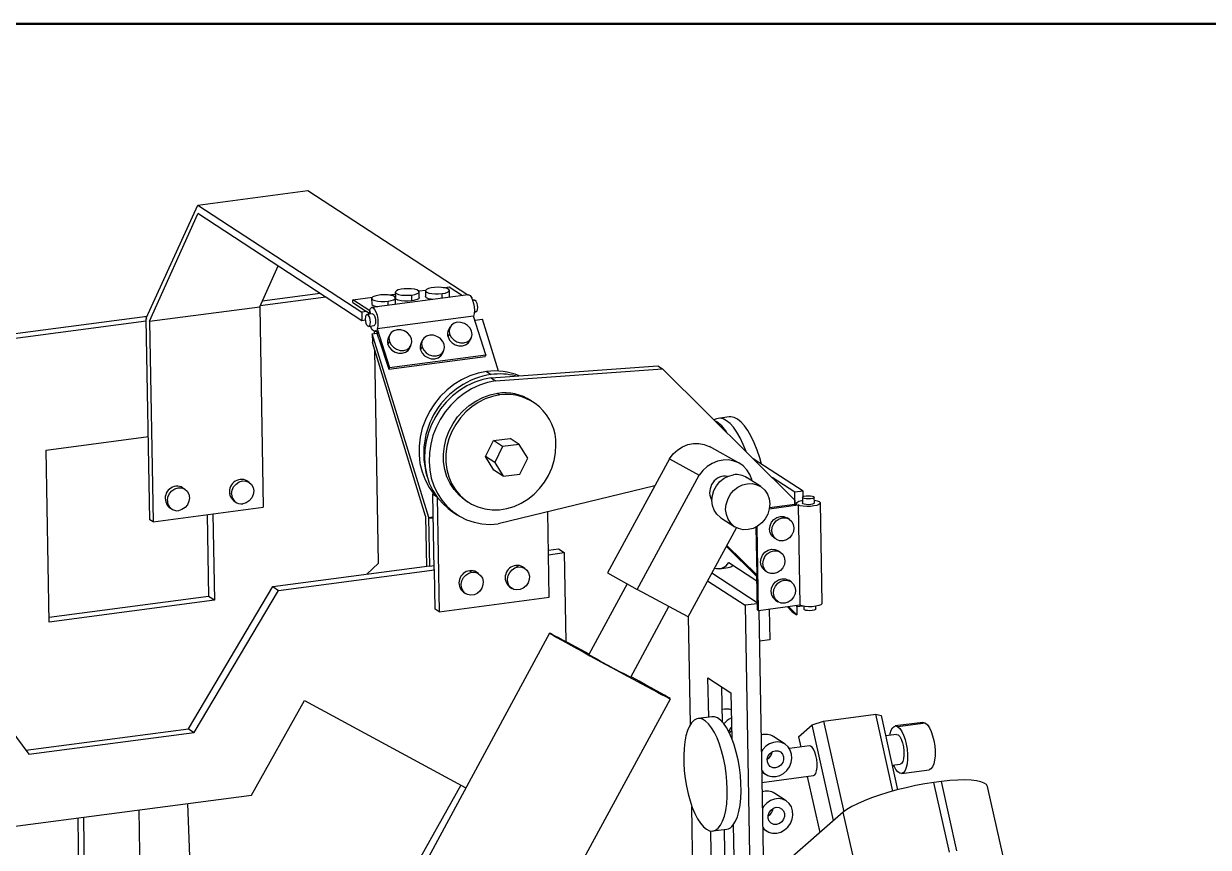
# Model space of a CAD drawing. Header units: inches. Extents: x 0.1 to 8.4, y 0.1 to 10.9.
# Drawn here: x 4.404 to 6.141, y 9.293 to 10.5 of the extents above; entities that cross this region are included whole.
import ezdxf

# ---------------------------------------------------------------- set-up
doc = ezdxf.new("R2010")
doc.units = ezdxf.units.IN
doc.header["$MEASUREMENT"] = 0

msp = doc.modelspace()

# ---------------------------------------------------------------- linework, layer by layer
at = {"color": 7, "linetype": 'Continuous', "lineweight": 50}
msp.add_line((0.5, 10.5), (8, 10.5), dxfattribs=at)
at = {"color": 7, "linetype": 'Continuous', "lineweight": 25}
for p, q in [((4.6591, 10.2341), (4.8206, 10.2555)), ((4.8206, 10.2555), (5.055, 10.1025)), ((4.5836, 10.0683), (4.6591, 10.2341)), ((4.6591, 10.2342), (4.8996, 10.0772)), ((4.5885, 10.0639), (4.6593, 10.2215)), ((4.8998, 10.0646), (4.6593, 10.2216)), ((4.75, 10.0852), (4.7768, 10.1449)), ((4.9831, 10.1082), (4.9935, 10.1096)), ((4.9838, 10.0986), (4.9837, 10.107)), ((4.993, 10.1084), (4.9931, 10.1)), ((5.0194, 10.113), (5.0276, 10.1141)), ((5.0276, 10.1141), (5.047, 10.1015)), ((5.0281, 10.1006), (5.028, 10.109)), ((4.8471, 10.099), (4.7504, 10.0863)), ((4.8387, 10.1045), (4.7536, 10.0933)), ((4.8863, 10.0954), (4.9152, 10.0993)), ((4.8863, 10.0914), (4.8863, 10.0954)), ((4.9115, 10.079), (4.8863, 10.0954)), ((4.8863, 10.0914), (4.9067, 10.0781)), ((4.914, 10.0975), (4.9142, 10.0891)), ((5.0556, 10.1026), (4.9142, 10.0839)), ((4.9386, 10.1024), (4.9487, 10.1037)), ((4.9486, 10.0885), (4.9492, 10.0897)), ((4.9487, 10.1064), (4.9488, 10.0988)), ((4.9492, 10.0897), (4.949, 10.0981)), ((4.9731, 10.0939), (4.9729, 10.1023)), ((5.0601, 10.0992), (5.0611, 10.0985)), ((5.0611, 10.0985), (5.0605, 10.0985)), ((5.0611, 10.0985), (5.0611, 10.0972)), ((5.0647, 10.095), (5.0622, 10.0946)), ((4.5885, 10.0639), (4.75, 10.0852)), ((4.75, 10.0852), (4.7551, 9.7912)), ((4.9067, 10.0781), (4.8996, 10.0772)), ((4.8996, 10.0772), (4.8998, 10.0646)), ((4.9067, 10.0781), (4.9067, 10.078)), ((4.9116, 10.0748), (4.9067, 10.078)), ((4.9153, 10.0747), (4.9072, 10.0737)), ((4.9099, 10.074), (4.91, 10.0759)), ((4.9108, 10.0796), (4.9116, 10.079)), ((4.9116, 10.0748), (4.9115, 10.079)), ((4.9116, 10.079), (4.9115, 10.079)), ((4.9116, 10.079), (4.9117, 10.0748)), ((4.9117, 10.0748), (4.9116, 10.0748)), ((5.0645, 10.0773), (5.0669, 10.0776)), ((4.5849, 10.071), (3.8977, 9.9802)), ((4.5837, 10.0642), (3.9061, 9.9747)), ((4.5836, 10.0683), (4.5842, 10.0667)), ((4.5837, 10.067), (4.5841, 10.0671)), ((4.5888, 9.773), (4.5837, 10.067)), ((4.5837, 10.067), (4.5842, 10.0667)), ((4.5885, 10.0639), (4.5936, 9.7699)), ((4.9051, 10.0653), (4.8998, 10.0646)), ((4.9095, 10.0563), (4.9176, 10.0574)), ((5.0632, 10.0712), (4.9219, 10.0526)), ((5.0291, 10.0556), (5.0268, 10.0513)), ((5.0815, 10.0146), (5.0632, 10.0712)), ((5.0651, 10.0654), (5.0765, 10.0669)), ((5.0999, 9.9908), (5.0765, 10.0669)), ((4.915, 10.0455), (4.9222, 10.0465)), ((4.915, 10.0455), (4.9152, 10.0329)), ((4.998, 9.7763), (4.915, 10.0455)), ((4.9183, 10.046), (4.9182, 10.0492)), ((4.9188, 10.0492), (4.9211, 10.0495)), ((4.9208, 10.0505), (4.9221, 10.0464)), ((4.9219, 10.0526), (4.9402, 9.9959)), ((4.9247, 10.0381), (4.9222, 10.0465)), ((4.9247, 10.0381), (4.939, 9.9938)), ((4.9409, 10.0446), (4.9386, 10.0404)), ((5.026, 10.0408), (5.0283, 10.0451)), ((5.0575, 10.0346), (5.0598, 10.0388)), ((4.9932, 9.7782), (4.9152, 10.0329)), ((4.9242, 9.7092), (4.9187, 10.0214)), ((4.9378, 10.0299), (4.9401, 10.0341)), ((4.9693, 10.0237), (4.9716, 10.0279)), ((4.9857, 10.0218), (4.988, 10.0261)), ((4.9888, 10.0366), (4.9865, 10.0323)), ((4.939, 9.9938), (5.0804, 10.0124)), ((4.9402, 9.9959), (5.0815, 10.0146)), ((5.0172, 10.0156), (5.0195, 10.0199)), ((5.0815, 10.0146), (5.0804, 10.0124)), ((4.9402, 9.9959), (4.939, 9.9938)), ((5.0824, 9.9901), (5.0892, 9.9857)), ((5.0891, 9.9811), (5.3338, 9.9985)), ((5.0958, 9.9767), (5.3405, 9.9942)), ((5.3338, 9.9985), (5.3405, 9.9942)), ((5.3405, 9.9942), (5.5345, 9.8017)), ((5.0891, 9.9811), (5.0958, 9.9767)), ((5.0986, 9.9582), (5.102, 9.956)), ((5.1513, 9.9452), (5.1479, 9.9474)), ((5.438, 9.9237), (5.4219, 9.9215)), ((4.4369, 9.8751), (4.5867, 9.8949)), ((5.0809, 9.8656), (5.0926, 9.889)), ((5.0926, 9.889), (5.1169, 9.8922)), ((5.1061, 9.8802), (5.0926, 9.889)), ((5.1303, 9.8834), (5.1061, 9.8802)), ((5.1303, 9.8834), (5.1169, 9.8922)), ((5.1428, 9.8632), (5.1303, 9.8834)), ((4.4413, 9.623), (4.4369, 9.8751)), ((5.0934, 9.8454), (5.0809, 9.8656)), ((5.0944, 9.8568), (5.0809, 9.8656)), ((5.1061, 9.8802), (5.0944, 9.8568)), ((5.4527, 9.8557), (5.4094, 9.8801)), ((5.0944, 9.8568), (5.1069, 9.8366)), ((5.1311, 9.8398), (5.1428, 9.8632)), ((5.3508, 9.8624), (5.26, 9.695)), ((5.3508, 9.8624), (5.3941, 9.8381)), ((5.5464, 9.8147), (5.4733, 9.8624)), ((4.7345, 9.8276), (4.7312, 9.8298)), ((5.1069, 9.8366), (5.0934, 9.8454)), ((5.1069, 9.8366), (5.1311, 9.8398)), ((5.3033, 9.6706), (5.3941, 9.8381)), ((5.4845, 9.8214), (5.4643, 9.8345)), ((5.5343, 9.8131), (5.5013, 9.8347)), ((4.6403, 9.8177), (4.6369, 9.8199)), ((5.3292, 9.8226), (5.0996, 9.7667)), ((5.5464, 9.8147), (5.5343, 9.8131)), ((5.5346, 9.7954), (5.5343, 9.8131)), ((5.5465, 9.8069), (5.5464, 9.8147)), ((4.712, 9.8005), (4.7154, 9.7983)), ((5.0053, 9.8106), (5.0033, 9.8103)), ((5.01, 9.8059), (5.0033, 9.8103)), ((5.0033, 9.8103), (5.0052, 9.7002)), ((5.0081, 9.8087), (5.0053, 9.8106)), ((5.01, 9.8059), (5.0129, 9.6379)), ((5.0101, 9.8059), (5.01, 9.8059)), ((5.0523, 9.8009), (5.0556, 9.7987)), ((5.497, 9.7891), (5.5391, 9.7947)), ((5.5346, 9.7953), (5.4972, 9.7904)), ((5.5345, 9.8017), (5.5346, 9.7953)), ((5.5346, 9.7954), (5.5374, 9.7958)), ((5.5368, 9.797), (5.5368, 9.7957)), ((5.5391, 9.7947), (5.5416, 9.6476)), ((5.5454, 9.8056), (5.5456, 9.7972)), ((5.5462, 9.7963), (5.5456, 9.7972)), ((5.5462, 9.7963), (5.5461, 9.8047)), ((5.5631, 9.7975), (5.5629, 9.8059)), ((5.5744, 9.6506), (5.5718, 9.7976)), ((4.5936, 9.7699), (4.7551, 9.7912)), ((4.6178, 9.7906), (4.6212, 9.7884)), ((4.6731, 9.7804), (4.6751, 9.6605)), ((4.6813, 9.7814), (4.6836, 9.655)), ((4.9932, 9.7782), (4.9945, 9.7046)), ((4.998, 9.7763), (5.0038, 9.7771)), ((5.0326, 9.7847), (5.0393, 9.7803)), ((5.1744, 9.6592), (5.1722, 9.7844)), ((4.5936, 9.7699), (4.5888, 9.773)), ((4.998, 9.7763), (4.9975, 9.7754)), ((4.9975, 9.7754), (5.0039, 9.7762)), ((4.998, 9.775), (4.9975, 9.7754)), ((4.998, 9.775), (5.0039, 9.7758)), ((4.9992, 9.7049), (4.998, 9.775)), ((5.378, 9.6306), (5.4489, 9.7612)), ((5.426, 9.7759), (5.4462, 9.7627)), ((5.4774, 9.7622), (5.4787, 9.692)), ((5.4812, 9.6396), (5.479, 9.7631)), ((5.5264, 9.7735), (5.5231, 9.7757)), ((5.5039, 9.7464), (5.5073, 9.7442)), ((5.1732, 9.7283), (5.1878, 9.7302)), ((5.1733, 9.7217), (5.1962, 9.7247)), ((5.1878, 9.7302), (5.1962, 9.7247)), ((5.1962, 9.7247), (5.1985, 9.5944)), ((5.4341, 9.7339), (5.4786, 9.6897)), ((5.4349, 9.7354), (5.4787, 9.692)), ((5.5133, 9.7253), (5.5099, 9.7275)), ((4.9242, 9.7092), (4.9072, 9.6931)), ((5.4375, 9.7102), (5.4788, 9.6833)), ((4.769, 9.6749), (4.9988, 9.7052)), ((4.7775, 9.6694), (5.0061, 9.6996)), ((4.9988, 9.7052), (4.9992, 9.7049)), ((4.9992, 9.7049), (5.0051, 9.7057)), ((5.0052, 9.7002), (5.0061, 9.6996)), ((5.0072, 9.6416), (5.0061, 9.6996)), ((5.0577, 9.6983), (5.0611, 9.6961)), ((5.0709, 9.6939), (5.0676, 9.6961)), ((5.1255, 9.7059), (5.1289, 9.7037)), ((5.1387, 9.7016), (5.1354, 9.7038)), ((5.26, 9.695), (5.3033, 9.6706)), ((5.4129, 9.695), (5.4793, 9.6517)), ((5.4244, 9.7012), (5.4365, 9.7028)), ((5.4787, 9.692), (5.4786, 9.692)), ((5.4795, 9.6407), (5.4786, 9.692)), ((5.4908, 9.6982), (5.4942, 9.696)), ((4.6455, 9.4666), (4.769, 9.6749)), ((4.769, 9.6749), (4.7775, 9.6694)), ((5.1162, 9.6745), (5.1196, 9.6723)), ((5.2884, 9.679), (5.2322, 9.5755)), ((5.4066, 9.6833), (5.4614, 9.6475)), ((5.5288, 9.6821), (5.5254, 9.6843)), ((4.6751, 9.6605), (4.4412, 9.6296)), ((4.6539, 9.4611), (4.7775, 9.6694)), ((4.6836, 9.655), (4.6751, 9.6605)), ((5.0129, 9.6379), (5.1744, 9.6592)), ((5.0484, 9.6668), (5.0518, 9.6646)), ((5.378, 9.6306), (5.3033, 9.6706)), ((4.6836, 9.655), (4.4413, 9.623)), ((5.0129, 9.6379), (5.0072, 9.6416)), ((5.2938, 9.5421), (5.3499, 9.6456)), ((5.4793, 9.6499), (5.4614, 9.6475)), ((5.4614, 9.6475), (5.4819, 8.4713)), ((5.4812, 9.6396), (5.4795, 9.6407)), ((5.5416, 9.6476), (5.4812, 9.6396)), ((5.4818, 9.6397), (5.5005, 8.5645)), ((5.4969, 9.6417), (5.4977, 9.5971)), ((5.5063, 9.655), (5.5097, 9.6528)), ((5.5235, 9.6452), (5.5307, 9.6381)), ((5.5255, 9.6455), (5.5374, 9.6337)), ((5.5307, 9.6381), (5.5374, 9.6337)), ((5.5372, 9.6451), (5.5372, 9.647)), ((5.5372, 9.647), (5.5374, 9.6337)), ((5.546, 9.6463), (5.5372, 9.6451)), ((5.5372, 9.6451), (5.5372, 9.6451)), ((5.5477, 9.646), (5.5478, 9.6418)), ((5.5653, 9.6421), (5.5652, 9.6461)), ((5.3813, 9.4728), (5.3786, 9.6316)), ((4.2815, 9.6038), (4.4117, 9.4291)), ((5.175, 9.6065), (4.8164, 8.945)), ((5.4977, 9.5971), (5.4826, 9.5951)), ((5.4071, 9.5412), (5.4408, 9.5192)), ((5.4081, 9.4835), (5.4071, 9.5412)), ((5.4285, 9.4759), (5.4276, 9.5278)), ((5.4408, 9.5192), (5.4419, 9.4525)), ((4.7379, 9.3694), (4.8158, 9.5078)), ((4.8158, 9.5078), (5.0523, 9.3801)), ((4.9933, 8.8491), (5.3519, 9.5106)), ((5.4127, 9.4841), (5.3926, 9.4815)), ((5.5763, 9.4777), (5.653, 9.4878)), ((5.6781, 9.3753), (5.653, 9.4878)), ((5.653, 9.4878), (5.6609, 9.4858)), ((5.6609, 9.4858), (5.6851, 9.3771)), ((4.4072, 9.4351), (4.6455, 9.4666)), ((4.6455, 9.4666), (4.6539, 9.4611)), ((5.5396, 9.4547), (5.56, 9.4724)), ((5.56, 9.4724), (5.5763, 9.4777)), ((5.5913, 9.332), (5.56, 9.4724)), ((5.5763, 9.4777), (5.606, 9.3447)), ((5.722, 9.4759), (5.6816, 9.4706)), ((5.726, 9.4748), (5.6856, 9.4695)), ((4.4117, 9.4291), (4.6539, 9.4611)), ((5.5203, 9.4438), (5.5035, 9.4548)), ((5.5396, 9.4547), (5.543, 9.4396)), ((5.6832, 9.4581), (5.6676, 9.456)), ((5.5559, 9.4413), (5.5266, 9.4374)), ((5.6771, 9.4132), (5.6889, 9.4147)), ((5.4859, 9.4036), (5.4916, 9.3999)), ((5.4862, 9.3879), (5.5617, 9.3979)), ((5.5526, 9.3967), (5.5709, 9.3143)), ((5.6908, 9.4012), (5.7311, 9.4065)), ((5.0449, 9.384), (4.8242, 8.9919)), ((5.7493, 9.3894), (5.7382, 9.388)), ((5.761, 9.2859), (5.7382, 9.388)), ((5.7721, 9.2874), (5.7493, 9.3894)), ((5.8396, 9.2798), (5.8169, 9.3818)), ((4.3321, 9.3158), (4.7379, 9.3694)), ((5.5218, 9.3607), (5.5049, 9.3717)), ((4.5726, 9.3476), (4.5825, 8.7791)), ((4.6439, 9.357), (4.655, 9.078)), ((5.3978, 8.5262), (5.3834, 9.3528)), ((5.6054, 9.3443), (5.5186, 9.2687)), ((5.6282, 9.2422), (5.6054, 9.3443)), ((4.4935, 8.7673), (4.4836, 9.3358)), ((4.5018, 8.7684), (4.4919, 9.3369)), ((5.4442, 9.3257), (5.4562, 8.6371)), ((5.4225, 8.659), (5.4111, 9.3167)), ((5.4143, 9.3167), (5.4345, 9.3193)), ((5.4427, 8.6617), (5.4312, 9.3189)), ((5.4874, 9.3205), (5.4931, 9.3168))]:
    msp.add_line(p, q, dxfattribs=at)
at = {"color": 8, "linetype": 'Continuous', "lineweight": 25}
for p, q in [((4.9384, 10.0871), (4.9382, 10.0934)), ((5.0173, 10.0976), (5.0172, 10.1043)), ((5.0645, 10.0782), (5.0682, 10.0787))]:
    msp.add_line(p, q, dxfattribs=at)
at = {"color": 7, "linetype": 'Continuous', "lineweight": 25, "flags": 128}
for points in [[(4.9729, 10.1023), (4.9774, 10.1031), (4.9809, 10.1043), (4.983, 10.1056), (4.9837, 10.1071), (4.9828, 10.1085), (4.9804, 10.1098), (4.9768, 10.1107), (4.9722, 10.1114), (4.9671, 10.1116), (4.9619, 10.1114), (4.9571, 10.1107), (4.9531, 10.1097), (4.9503, 10.1085), (4.9488, 10.1071), (4.949, 10.1056), (4.9506, 10.1043), (4.9536, 10.1031), (4.9578, 10.1023), (4.9627, 10.1019), (4.9679, 10.1019), (4.9729, 10.1023)], [(5.0172, 10.1043), (5.0217, 10.1051), (5.0252, 10.1063), (5.0273, 10.1076), (5.028, 10.1091), (5.0271, 10.1105), (5.0247, 10.1118), (5.0211, 10.1128), (5.0166, 10.1134), (5.0114, 10.1136), (5.0063, 10.1134), (5.0014, 10.1127), (4.9974, 10.1117), (4.9946, 10.1105), (4.9931, 10.1091), (4.9933, 10.1076), (4.9949, 10.1063), (4.9979, 10.1051), (5.0021, 10.1043), (5.007, 10.1039), (5.0122, 10.1039), (5.0172, 10.1043)], [(4.9382, 10.0934), (4.9427, 10.0942), (4.9462, 10.0954), (4.9483, 10.0967), (4.949, 10.0982), (4.9481, 10.0996), (4.9458, 10.1009), (4.9421, 10.1018), (4.9376, 10.1025), (4.9325, 10.1027), (4.9273, 10.1025), (4.9225, 10.1018), (4.9185, 10.1008), (4.9156, 10.0996), (4.9142, 10.0981), (4.9143, 10.0967), (4.9159, 10.0953), (4.9189, 10.0942), (4.9231, 10.0934), (4.928, 10.093), (4.9332, 10.093), (4.9382, 10.0934)], [(4.9731, 10.0939), (4.9678, 10.0935), (4.9623, 10.0935), (4.9572, 10.094), (4.9531, 10.0949), (4.9502, 10.0962), (4.949, 10.0973)], [(4.9838, 10.0986), (4.9838, 10.0986), (4.9835, 10.0976), (4.9825, 10.0967), (4.9809, 10.0958), (4.9787, 10.0951), (4.9761, 10.0944), (4.9731, 10.0939)], [(5.0036, 10.0957), (5.0015, 10.096), (4.9974, 10.0969), (4.9945, 10.0982), (4.9932, 10.0996), (4.9931, 10.1)], [(5.0556, 10.1026), (5.0563, 10.1026), (5.0583, 10.1015), (5.0603, 10.0988), (5.0621, 10.0949), (5.0635, 10.0901), (5.0643, 10.0849), (5.0646, 10.0797), (5.0642, 10.075), (5.0632, 10.0712)], [(5.0647, 10.095), (5.0657, 10.0946), (5.067, 10.0931), (5.0681, 10.0905), (5.0689, 10.0873), (5.0692, 10.0839), (5.0689, 10.0809), (5.0682, 10.0787)], [(4.906, 10.0726), (4.907, 10.0736), (4.9083, 10.0734), (4.9096, 10.0718), (4.9107, 10.0693), (4.9115, 10.066), (4.9118, 10.0627), (4.9115, 10.0596), (4.9108, 10.0574), (4.9098, 10.0564), (4.9085, 10.0566), (4.9072, 10.0582), (4.9061, 10.0607), (4.9053, 10.064), (4.905, 10.0673), (4.9053, 10.0704), (4.906, 10.0726)], [(4.9108, 10.0796), (4.9122, 10.0826), (4.914, 10.0839), (4.9162, 10.0834), (4.9183, 10.0812), (4.9203, 10.0775), (4.9219, 10.0726), (4.9229, 10.0671), (4.9233, 10.0616), (4.9229, 10.0565), (4.9219, 10.0526)], [(4.9142, 10.0891), (4.9144, 10.0883), (4.9161, 10.0869), (4.9191, 10.0858), (4.9227, 10.0851)], [(4.9153, 10.0747), (4.9164, 10.0744), (4.9177, 10.0729), (4.9188, 10.0703), (4.9195, 10.0671), (4.9198, 10.0637), (4.9196, 10.0607), (4.9189, 10.0585), (4.9178, 10.0574), (4.9176, 10.0574)], [(5.0682, 10.0787), (5.0672, 10.0777), (5.0669, 10.0776)], [(4.9208, 10.0505), (4.9198, 10.0496), (4.9186, 10.0492), (4.9175, 10.0494), (4.9163, 10.0502), (4.9151, 10.0515), (4.9139, 10.0533), (4.9128, 10.0555), (4.9124, 10.0567)], [(5.0606, 10.0493), (5.0583, 10.0539), (5.0546, 10.0578), (5.05, 10.0607), (5.0448, 10.0622), (5.0396, 10.0623), (5.0348, 10.0609), (5.031, 10.0582), (5.0285, 10.0544), (5.0276, 10.0498), (5.0283, 10.0451)], [(4.9724, 10.0384), (4.9701, 10.043), (4.9664, 10.0469), (4.9618, 10.0498), (4.9566, 10.0513), (4.9514, 10.0514), (4.9466, 10.05), (4.9428, 10.0473), (4.9403, 10.0435), (4.9394, 10.0389), (4.9401, 10.0341)], [(4.9401, 10.0341), (4.9424, 10.0296), (4.9461, 10.0257), (4.9507, 10.0228), (4.9559, 10.0212), (4.9611, 10.0211), (4.9659, 10.0225), (4.9697, 10.0253), (4.9722, 10.0291), (4.9731, 10.0336), (4.9724, 10.0384)], [(5.0203, 10.0304), (5.018, 10.0349), (5.0144, 10.0389), (5.0097, 10.0417), (5.0045, 10.0433), (4.9993, 10.0434), (4.9945, 10.042), (4.9907, 10.0392), (4.9882, 10.0354), (4.9873, 10.0309), (4.988, 10.0261)], [(5.026, 10.0408), (5.0283, 10.0362), (5.0319, 10.0323), (5.0366, 10.0294), (5.0418, 10.0279), (5.047, 10.0278), (5.0518, 10.0292), (5.0556, 10.0319), (5.0575, 10.0346)], [(5.0283, 10.0451), (5.0306, 10.0405), (5.0343, 10.0366), (5.0389, 10.0337), (5.0441, 10.0321), (5.0493, 10.0321), (5.0541, 10.0335), (5.0579, 10.0362), (5.0604, 10.04), (5.0613, 10.0445), (5.0606, 10.0493)], [(4.9378, 10.0299), (4.9401, 10.0253), (4.9437, 10.0214), (4.9484, 10.0185), (4.9536, 10.017), (4.9588, 10.0169), (4.9636, 10.0183), (4.9674, 10.021), (4.9693, 10.0237)], [(4.9857, 10.0218), (4.988, 10.0173), (4.9916, 10.0134), (4.9963, 10.0105), (5.0015, 10.0089), (5.0067, 10.0088), (5.0115, 10.0102), (5.0153, 10.013), (5.0172, 10.0156)], [(4.988, 10.0261), (4.9903, 10.0215), (4.994, 10.0176), (4.9986, 10.0147), (5.0038, 10.0132), (5.009, 10.0131), (5.0138, 10.0145), (5.0176, 10.0172), (5.0201, 10.0211), (5.021, 10.0256), (5.0203, 10.0304)], [(5.0824, 9.9901), (5.07, 9.9877), (5.0578, 9.9837), (5.046, 9.9781), (5.0347, 9.9712), (5.0243, 9.9629), (5.0147, 9.9535), (5.0062, 9.943), (4.9989, 9.9316), (4.9929, 9.9196), (4.9883, 9.907), (4.9852, 9.894), (4.9835, 9.8809), (4.9835, 9.8679), (4.9849, 9.8552), (4.9879, 9.8429), (4.9923, 9.8312), (4.9982, 9.8204), (5.0053, 9.8106)], [(5.0891, 9.9811), (5.077, 9.9785), (5.0652, 9.9745), (5.0538, 9.9691), (5.0429, 9.9624), (5.0328, 9.9544), (5.0235, 9.9453), (5.0151, 9.9353), (5.0079, 9.9243), (5.0019, 9.9127), (4.9972, 9.9006), (4.9939, 9.8881), (4.9919, 9.8755), (4.9914, 9.8628), (4.9924, 9.8504), (4.9948, 9.8383), (4.9986, 9.8267), (5.0037, 9.8159), (5.0101, 9.806), (5.0177, 9.797), (5.0263, 9.7892), (5.0326, 9.7847)], [(5.0958, 9.9767), (5.0838, 9.9741), (5.072, 9.9701), (5.0605, 9.9647), (5.0497, 9.958), (5.0395, 9.95), (5.0302, 9.941), (5.0219, 9.9309), (5.0147, 9.92), (5.0086, 9.9083), (5.0039, 9.8962), (5.0006, 9.8837), (4.9987, 9.8711), (4.9982, 9.8584), (4.9991, 9.846), (5.0015, 9.8339), (5.0053, 9.8224), (5.0104, 9.8115), (5.0168, 9.8016), (5.0244, 9.7926), (5.033, 9.7848), (5.0426, 9.7782), (5.053, 9.773), (5.0641, 9.7692), (5.0757, 9.7668), (5.0876, 9.766), (5.0996, 9.7667)], [(5.0523, 9.8009), (5.0503, 9.8022), (5.0421, 9.809), (5.035, 9.817), (5.0291, 9.826), (5.0245, 9.8359), (5.0213, 9.8466), (5.0196, 9.8578), (5.0194, 9.8692), (5.0207, 9.8808), (5.0235, 9.8922), (5.0277, 9.9033), (5.0333, 9.9139), (5.0401, 9.9237), (5.048, 9.9326), (5.0569, 9.9404), (5.0666, 9.9469), (5.0769, 9.9522), (5.0876, 9.9559), (5.0986, 9.9582)], [(5.102, 9.956), (5.0912, 9.9538), (5.0805, 9.9501), (5.0704, 9.945), (5.0608, 9.9386), (5.052, 9.931), (5.0441, 9.9223), (5.0373, 9.9127), (5.0316, 9.9024), (5.0273, 9.8915), (5.0244, 9.8802), (5.0229, 9.8688), (5.0228, 9.8575), (5.0243, 9.8464), (5.0271, 9.8358), (5.0313, 9.8259), (5.0369, 9.8168), (5.0436, 9.8086), (5.0514, 9.8017), (5.0602, 9.7959), (5.0697, 9.7916), (5.0799, 9.7887), (5.0905, 9.7874), (5.1013, 9.7875), (5.1121, 9.7892), (5.1228, 9.7924), (5.1332, 9.797), (5.143, 9.803), (5.1521, 9.8102), (5.1603, 9.8186), (5.1675, 9.8279), (5.1735, 9.838), (5.1783, 9.8487), (5.1817, 9.8599), (5.1837, 9.8712), (5.1842, 9.8826)], [(5.463, 9.8726), (5.4629, 9.8729), (5.4588, 9.8834), (5.4543, 9.893), (5.4495, 9.9013), (5.4446, 9.9084), (5.4395, 9.914), (5.4344, 9.9181), (5.4293, 9.9207), (5.4243, 9.9216), (5.4194, 9.921), (5.4159, 9.9194)], [(5.4853, 9.8546), (5.4829, 9.8635), (5.4791, 9.875), (5.4749, 9.8856), (5.4705, 9.8951), (5.4657, 9.9035), (5.4607, 9.9105), (5.4556, 9.9161), (5.4505, 9.9203), (5.4454, 9.9228), (5.4404, 9.9238), (5.438, 9.9237)], [(5.3508, 9.8624), (5.3562, 9.8693), (5.3627, 9.8752), (5.3699, 9.8798), (5.3777, 9.883), (5.3857, 9.8847), (5.3938, 9.8848), (5.4015, 9.8834), (5.4087, 9.8804), (5.4094, 9.8801)], [(5.4718, 9.8296), (5.4713, 9.8317), (5.4683, 9.8393), (5.464, 9.846), (5.4585, 9.8517), (5.4521, 9.8561), (5.4448, 9.859), (5.4371, 9.8605), (5.4291, 9.8603), (5.421, 9.8586), (5.4133, 9.8554), (5.406, 9.8508), (5.3996, 9.845), (5.3941, 9.8381)], [(4.7088, 9.8109), (4.7095, 9.8161), (4.7117, 9.8211), (4.7152, 9.8253), (4.7197, 9.8283), (4.7247, 9.8298), (4.7297, 9.8296), (4.7342, 9.8278), (4.7379, 9.8246), (4.7402, 9.8202), (4.7411, 9.8151), (4.7404, 9.8098), (4.7382, 9.8048), (4.7347, 9.8006), (4.7302, 9.7977), (4.7253, 9.7962)], [(5.426, 9.7759), (5.4255, 9.7763), (5.4203, 9.7809), (5.4163, 9.7868), (5.4138, 9.7936), (5.4128, 9.801), (5.4135, 9.8085), (5.4158, 9.816), (5.4195, 9.8228), (5.4246, 9.8288), (5.4306, 9.8337), (5.4374, 9.837), (5.4446, 9.8388)], [(4.6146, 9.8009), (4.6153, 9.8062), (4.6175, 9.8112), (4.621, 9.8154), (4.6255, 9.8184), (4.6304, 9.8198), (4.6355, 9.8197), (4.64, 9.8179), (4.6436, 9.8146), (4.646, 9.8103), (4.6469, 9.8052), (4.6462, 9.7999), (4.644, 9.7949), (4.6405, 9.7907), (4.636, 9.7877), (4.631, 9.7862)], [(5.4659, 9.7584), (5.4587, 9.7583), (5.4518, 9.7599), (5.4457, 9.7631), (5.4404, 9.7678), (5.4365, 9.7736), (5.434, 9.7804), (5.433, 9.7878), (5.4337, 9.7954), (5.436, 9.8028), (5.4397, 9.8097), (5.4447, 9.8157), (5.4508, 9.8205), (5.4576, 9.8239), (5.4647, 9.8257)], [(5.4647, 9.8257), (5.4719, 9.8258), (5.4788, 9.8242), (5.485, 9.821), (5.4902, 9.8163), (5.4942, 9.8105), (5.4967, 9.8037), (5.4976, 9.7963), (5.497, 9.7887), (5.4947, 9.7813), (5.491, 9.7744), (5.4859, 9.7684), (5.4799, 9.7636), (5.4731, 9.7602), (5.4659, 9.7584)], [(5.5374, 9.7958), (5.5369, 9.7966), (5.5369, 9.7975), (5.5375, 9.7984), (5.5386, 9.7992), (5.5403, 9.8), (5.5423, 9.8007), (5.5448, 9.8012), (5.5455, 9.8014)], [(5.563, 9.8017), (5.5631, 9.8017), (5.5672, 9.8008), (5.5702, 9.7996), (5.5717, 9.7982), (5.5715, 9.7967), (5.5698, 9.7953), (5.5666, 9.794), (5.5623, 9.7931), (5.5572, 9.7925), (5.5519, 9.7924), (5.5468, 9.7928), (5.5424, 9.7935), (5.5391, 9.7947), (5.5391, 9.7947)], [(5.5461, 9.8047), (5.5454, 9.8056), (5.5461, 9.8066), (5.548, 9.8074), (5.5508, 9.808), (5.5541, 9.8082), (5.5575, 9.8081), (5.5603, 9.8076), (5.5622, 9.8069)], [(5.5622, 9.8069), (5.5629, 9.8059), (5.5623, 9.805), (5.5604, 9.8042), (5.5575, 9.8036), (5.5542, 9.8034), (5.5508, 9.8035), (5.548, 9.804), (5.5461, 9.8047)], [(5.5631, 9.7975), (5.5631, 9.7975), (5.5624, 9.7966), (5.5605, 9.7958), (5.5577, 9.7952), (5.5543, 9.795), (5.551, 9.7951), (5.5481, 9.7956), (5.5462, 9.7963)], [(5.5039, 9.7464), (5.5006, 9.7494), (5.4982, 9.7538), (5.4973, 9.7589), (5.498, 9.7642), (5.5003, 9.7692), (5.5038, 9.7734), (5.5082, 9.7764), (5.5132, 9.7779), (5.5182, 9.7777), (5.5228, 9.7759), (5.5231, 9.7757)], [(5.5172, 9.742), (5.5121, 9.7422), (5.5076, 9.744), (5.504, 9.7472), (5.5016, 9.7516), (5.5007, 9.7567), (5.5014, 9.762), (5.5036, 9.767), (5.5071, 9.7712), (5.5116, 9.7742), (5.5166, 9.7757)], [(5.5166, 9.7757), (5.5216, 9.7755), (5.5261, 9.7737), (5.5298, 9.7705), (5.5321, 9.7661), (5.533, 9.761), (5.5323, 9.7557), (5.5301, 9.7507), (5.5266, 9.7465), (5.5221, 9.7435), (5.5172, 9.742)], [(5.4908, 9.6982), (5.4875, 9.7013), (5.4851, 9.7057), (5.4842, 9.7108), (5.4849, 9.7161), (5.4871, 9.721), (5.4906, 9.7252), (5.4951, 9.7282), (5.5001, 9.7297), (5.5051, 9.7295), (5.5096, 9.7277), (5.5099, 9.7275)], [(5.504, 9.6939), (5.499, 9.6941), (5.4945, 9.6958), (5.4908, 9.6991), (5.4884, 9.7035), (5.4876, 9.7086), (5.4883, 9.7139), (5.4905, 9.7188), (5.494, 9.723), (5.4984, 9.726), (5.5034, 9.7275)], [(5.5034, 9.7275), (5.5084, 9.7273), (5.513, 9.7255), (5.5166, 9.7223), (5.519, 9.7179), (5.5199, 9.7128), (5.5192, 9.7075), (5.517, 9.7025), (5.5134, 9.6984), (5.509, 9.6954), (5.504, 9.6939)], [(5.0611, 9.6961), (5.0658, 9.6959), (5.0702, 9.6943), (5.0738, 9.6914), (5.0763, 9.6874), (5.0774, 9.6826), (5.0772, 9.6776), (5.0755, 9.6727), (5.0726, 9.6684), (5.0686, 9.665), (5.0641, 9.663), (5.0592, 9.6623), (5.0546, 9.6632), (5.0506, 9.6655), (5.0475, 9.669), (5.0457, 9.6734), (5.0452, 9.6784), (5.0462, 9.6834), (5.0485, 9.6881), (5.052, 9.6919), (5.0563, 9.6947), (5.0611, 9.6961)], [(5.1289, 9.7037), (5.1336, 9.7036), (5.138, 9.702), (5.1416, 9.6991), (5.1441, 9.695), (5.1452, 9.6903), (5.145, 9.6853), (5.1433, 9.6804), (5.1404, 9.676), (5.1364, 9.6727), (5.1319, 9.6706), (5.127, 9.67), (5.1224, 9.6708), (5.1184, 9.6731), (5.1153, 9.6767), (5.1135, 9.6811), (5.113, 9.686), (5.114, 9.6911), (5.1164, 9.6957), (5.1198, 9.6996), (5.1241, 9.7023), (5.1289, 9.7037)], [(5.5063, 9.655), (5.503, 9.658), (5.5006, 9.6624), (5.4997, 9.6675), (5.5004, 9.6728), (5.5026, 9.6778), (5.5061, 9.6819), (5.5106, 9.6849), (5.5156, 9.6864), (5.5206, 9.6862), (5.5251, 9.6845), (5.5254, 9.6843)], [(5.5195, 9.6506), (5.5145, 9.6508), (5.51, 9.6526), (5.5063, 9.6558), (5.5039, 9.6602), (5.5031, 9.6653), (5.5038, 9.6706), (5.506, 9.6756), (5.5095, 9.6798), (5.5139, 9.6827), (5.5189, 9.6842)], [(5.5189, 9.6842), (5.5239, 9.6841), (5.5285, 9.6823), (5.5321, 9.679), (5.5345, 9.6746), (5.5354, 9.6695), (5.5347, 9.6643), (5.5325, 9.6593), (5.5289, 9.6551), (5.5245, 9.6521), (5.5195, 9.6506)], [(5.5744, 9.6506), (5.5742, 9.6498), (5.5726, 9.6484), (5.5695, 9.6471), (5.5651, 9.6461), (5.56, 9.6455), (5.5546, 9.6454), (5.5495, 9.6457), (5.545, 9.6465), (5.5416, 9.6476)], [(5.5653, 9.6421), (5.5653, 9.6421), (5.5646, 9.6412), (5.5627, 9.6403), (5.5599, 9.6398), (5.5566, 9.6395), (5.5532, 9.6397), (5.5504, 9.6401), (5.5485, 9.6409), (5.5478, 9.6418)], [(5.222, 9.5818), (5.2121, 9.5871), (5.2032, 9.5919), (5.1952, 9.5961), (5.1885, 9.5997), (5.183, 9.6025), (5.1789, 9.6046), (5.1762, 9.606), (5.1751, 9.6065), (5.1754, 9.6062), (5.1773, 9.605), (5.1806, 9.6031), (5.1854, 9.6004)], [(5.1854, 9.6004), (5.1911, 9.5972), (5.198, 9.5934), (5.2058, 9.5891), (5.2146, 9.5843), (5.2241, 9.5791), (5.2341, 9.5736), (5.2447, 9.5678), (5.2555, 9.5619), (5.2665, 9.556), (5.2774, 9.5501), (5.2881, 9.5443), (5.2984, 9.5387), (5.3082, 9.5335), (5.3173, 9.5286), (5.3256, 9.5242), (5.3329, 9.5203), (5.3391, 9.517), (5.3442, 9.5144), (5.3481, 9.5124), (5.3506, 9.5111), (5.3518, 9.5106), (5.3517, 9.5108), (5.3502, 9.5117), (5.3473, 9.5134), (5.3432, 9.5157), (5.3379, 9.5187), (5.3314, 9.5223), (5.3239, 9.5265), (5.3154, 9.5311), (5.3062, 9.5362), (5.2962, 9.5416), (5.2941, 9.5428)], [(5.2326, 9.5761), (5.2319, 9.5765), (5.222, 9.5818)], [(5.4419, 9.4525), (5.4381, 9.461), (5.434, 9.4684), (5.4297, 9.4745), (5.4253, 9.4792), (5.4209, 9.4824), (5.4165, 9.484), (5.4127, 9.4841)], [(5.4354, 9.3782), (5.4349, 9.3894), (5.4338, 9.4009), (5.4321, 9.4122), (5.4299, 9.4234), (5.4271, 9.434), (5.4239, 9.444), (5.4204, 9.4531), (5.4164, 9.4612), (5.4123, 9.4681), (5.408, 9.4737), (5.4035, 9.4778), (5.3991, 9.4805), (5.3948, 9.4815), (5.3906, 9.481), (5.3867, 9.4789), (5.3831, 9.4753), (5.3799, 9.4703), (5.3771, 9.4638), (5.3748, 9.4561), (5.3731, 9.4474), (5.372, 9.4376), (5.3715, 9.4272), (5.3716, 9.4162), (5.3723, 9.4049), (5.3736, 9.3935), (5.3755, 9.3822), (5.3779, 9.3712), (5.3808, 9.3607), (5.3841, 9.351), (5.3878, 9.3422), (5.3918, 9.3345), (5.396, 9.328), (5.4004, 9.3229), (5.4048, 9.3193)], [(5.6735, 9.4568), (5.674, 9.4594), (5.6756, 9.4643), (5.6776, 9.4679), (5.68, 9.47), (5.6827, 9.4706), (5.6856, 9.4695)], [(5.6856, 9.4695), (5.6885, 9.4668), (5.6913, 9.4627), (5.6939, 9.4573), (5.6961, 9.4509), (5.6978, 9.4438), (5.699, 9.4364), (5.6996, 9.4289), (5.6996, 9.4218), (5.6989, 9.4153), (5.6977, 9.4097), (5.6959, 9.4054), (5.6936, 9.4025), (5.691, 9.4012), (5.6882, 9.4015), (5.6853, 9.4034), (5.6824, 9.4068), (5.6798, 9.4116), (5.6789, 9.4134)], [(5.722, 9.4759), (5.7231, 9.4759), (5.726, 9.4748)], [(5.726, 9.4748), (5.7289, 9.4721), (5.7317, 9.468), (5.7342, 9.4626), (5.7364, 9.4563), (5.7382, 9.4492), (5.7394, 9.4417), (5.74, 9.4342), (5.7399, 9.4271), (5.7393, 9.4206), (5.738, 9.4151), (5.7362, 9.4108), (5.734, 9.4079), (5.7314, 9.4065), (5.7311, 9.4065)], [(5.4385, 9.4603), (5.4412, 9.463), (5.4417, 9.4638)], [(5.4442, 9.3257), (5.4474, 9.3309), (5.4502, 9.3376), (5.4524, 9.3455), (5.4541, 9.3546), (5.4552, 9.3646), (5.4556, 9.3753), (5.4554, 9.3866), (5.4546, 9.3981), (5.4531, 9.4098), (5.4511, 9.4212), (5.4485, 9.4323), (5.4455, 9.4428), (5.4419, 9.4525)], [(5.5064, 9.3966), (5.5124, 9.3982), (5.5179, 9.4012), (5.5228, 9.4056), (5.5266, 9.4109), (5.5291, 9.4169), (5.5302, 9.4232), (5.5297, 9.4294), (5.5278, 9.4352), (5.5246, 9.4401), (5.5202, 9.4439), (5.5149, 9.4463), (5.5091, 9.4472), (5.503, 9.4466), (5.4972, 9.4444), (5.4919, 9.4408), (5.4874, 9.436), (5.4854, 9.4329)], [(5.6832, 9.4581), (5.6833, 9.4581), (5.6857, 9.4574)], [(5.6857, 9.4574), (5.6881, 9.455), (5.6903, 9.4511), (5.6922, 9.446), (5.6936, 9.4401), (5.6943, 9.434), (5.6944, 9.428), (5.6939, 9.4227), (5.6927, 9.4185), (5.6909, 9.4158), (5.6889, 9.4147)], [(5.5062, 9.4092), (5.502, 9.4095), (5.4983, 9.4112), (5.4956, 9.4142), (5.4941, 9.4181), (5.494, 9.4225), (5.4954, 9.4268), (5.498, 9.4305), (5.5016, 9.4331), (5.5057, 9.4344)], [(5.5057, 9.4344), (5.5099, 9.4342), (5.5136, 9.4325), (5.5163, 9.4295), (5.5179, 9.4256), (5.5179, 9.4212), (5.5166, 9.4169), (5.5139, 9.4132), (5.5103, 9.4106), (5.5062, 9.4092)], [(5.5617, 9.3979), (5.5635, 9.3988), (5.5652, 9.4012), (5.5664, 9.4051), (5.5671, 9.4099), (5.5672, 9.4156), (5.5666, 9.4215), (5.5654, 9.4272), (5.5638, 9.4324), (5.5618, 9.4367), (5.5596, 9.4397), (5.5573, 9.4412), (5.5559, 9.4413)], [(5.4048, 9.3193), (5.4094, 9.3171), (5.4138, 9.3166), (5.418, 9.3178), (5.4219, 9.3207), (5.4254, 9.3251), (5.4285, 9.331), (5.4311, 9.3384), (5.4331, 9.3469), (5.4345, 9.3566), (5.4353, 9.3671), (5.4354, 9.3782)], [(5.7382, 9.388), (5.7248, 9.3858), (5.7112, 9.3832), (5.6975, 9.3802), (5.684, 9.3768), (5.6709, 9.3732), (5.6584, 9.3693), (5.6466, 9.3652), (5.6358, 9.361), (5.6261, 9.3567), (5.6178, 9.3525), (5.6108, 9.3483), (5.6054, 9.3443)], [(5.8169, 9.3818), (5.8169, 9.3819), (5.8153, 9.3847), (5.812, 9.387), (5.8071, 9.3889), (5.8007, 9.3903), (5.7928, 9.3912), (5.7835, 9.3916), (5.7731, 9.3914), (5.7616, 9.3907), (5.7493, 9.3894)], [(5.5079, 9.3136), (5.5138, 9.3151), (5.5194, 9.3182), (5.5242, 9.3225), (5.528, 9.3278), (5.5305, 9.3338), (5.5316, 9.3401), (5.5312, 9.3463), (5.5293, 9.3521), (5.526, 9.357), (5.5216, 9.3608), (5.5164, 9.3632), (5.5105, 9.3642), (5.5045, 9.3635), (5.4986, 9.3613), (5.4933, 9.3577), (5.4889, 9.3529), (5.4868, 9.3498)], [(5.5076, 9.3262), (5.5035, 9.3264), (5.4998, 9.3281), (5.497, 9.3311), (5.4955, 9.335), (5.4954, 9.3394), (5.4968, 9.3437), (5.4995, 9.3474), (5.5031, 9.3501), (5.5072, 9.3514)], [(5.5072, 9.3514), (5.5113, 9.3511), (5.515, 9.3494), (5.5178, 9.3464), (5.5193, 9.3425), (5.5194, 9.3381), (5.518, 9.3338), (5.5154, 9.3301), (5.5118, 9.3275), (5.5076, 9.3262)]]:
    msp.add_lwpolyline(points, dxfattribs=at)
at = {"color": 7, "linetype": 'Continuous', "lineweight": 25}
for centre, radius, start, end in [((5.026, 10.1007), 0.00213, 297.3931, 356.9235), ((4.9503, 10.0342), 0.0132, 152.2771, 199.1966), ((5.0385, 10.0452), 0.0132, 152.2759, 199.1977), ((4.9982, 10.0262), 0.0132, 152.2778, 199.1965), ((5.1074, 9.8701), 0.1171, 98.9623, 196.9274), ((5.0951, 9.899), 0.092, 67.53, 97.8937), ((5.1018, 9.893), 0.0936, 75.5878, 97.7432), ((5.1088, 9.8867), 0.0722, 57.2455, 98.1491), ((5.1118, 9.8842), 0.0724, 358.7051, 97.8207), ((5.3939, 9.8769), 0.0473, 30.1917, 60.2618), ((4.7234, 9.8143), 0.0178, 96.6735, 230.4883), ((4.7234, 9.8178), 0.0143, 57.0971, 98.2975), ((5.4486, 9.8102), 0.0289, 57.2705, 98.1238), ((4.6292, 9.8043), 0.0178, 96.6731, 230.4885), ((4.6292, 9.8078), 0.0143, 57.0934, 98.3013), ((4.6291, 9.8006), 0.0145, 178.7399, 277.7861), ((4.7233, 9.8105), 0.0145, 178.7393, 277.7861), ((5.4221, 9.7192), 0.0179, 252.7075, 329.6675), ((5.0598, 9.6805), 0.0178, 96.6734, 230.4885), ((5.0598, 9.6841), 0.0143, 57.0929, 98.3017), ((5.1276, 9.6882), 0.0178, 96.6734, 230.4885), ((5.1276, 9.6917), 0.0143, 57.0929, 98.3017), ((5.4341, 9.7191), 0.0164, 278.4098, 306.9774), ((5.2534, 9.6075), 0.0384, 236.6023, 242.8328), ((6.1907, 11.2738), 1.9502, 240.6842, 242.6181), ((5.4345, 9.4727), 0.0228, 72.8213, 105.9977), ((5.453, 9.4567), 0.0281, 114.2196, 143.188), ((5.4513, 9.4575), 0.0147, 131.0458, 160.7534), ((5.4916, 9.436), 0.0223, 57.7406, 107.3062), ((5.4868, 9.4344), 0.0145, 299.4866, 354.2591), ((5.5033, 9.4177), 0.0213, 215.1707, 278.393), ((5.493, 9.3529), 0.0223, 57.7386, 107.3081), ((5.4882, 9.3513), 0.0145, 299.4865, 354.2591), ((5.4318, 9.3339), 0.0149, 280.4852, 326.1405), ((5.5047, 9.3346), 0.0213, 215.1707, 278.3931)]:
    msp.add_arc(centre, radius, start, end, dxfattribs=at)
for start_param, end_param in [(0.260651, 2.636928), (2.636928, 2.72306)]:
    msp.add_ellipse((5.4295, 9.8154), major_axis=(0.0108, 0.0191), ratio=0.880594, start_param=start_param, end_param=end_param, dxfattribs=at)

doc.saveas('drawing.dxf')
